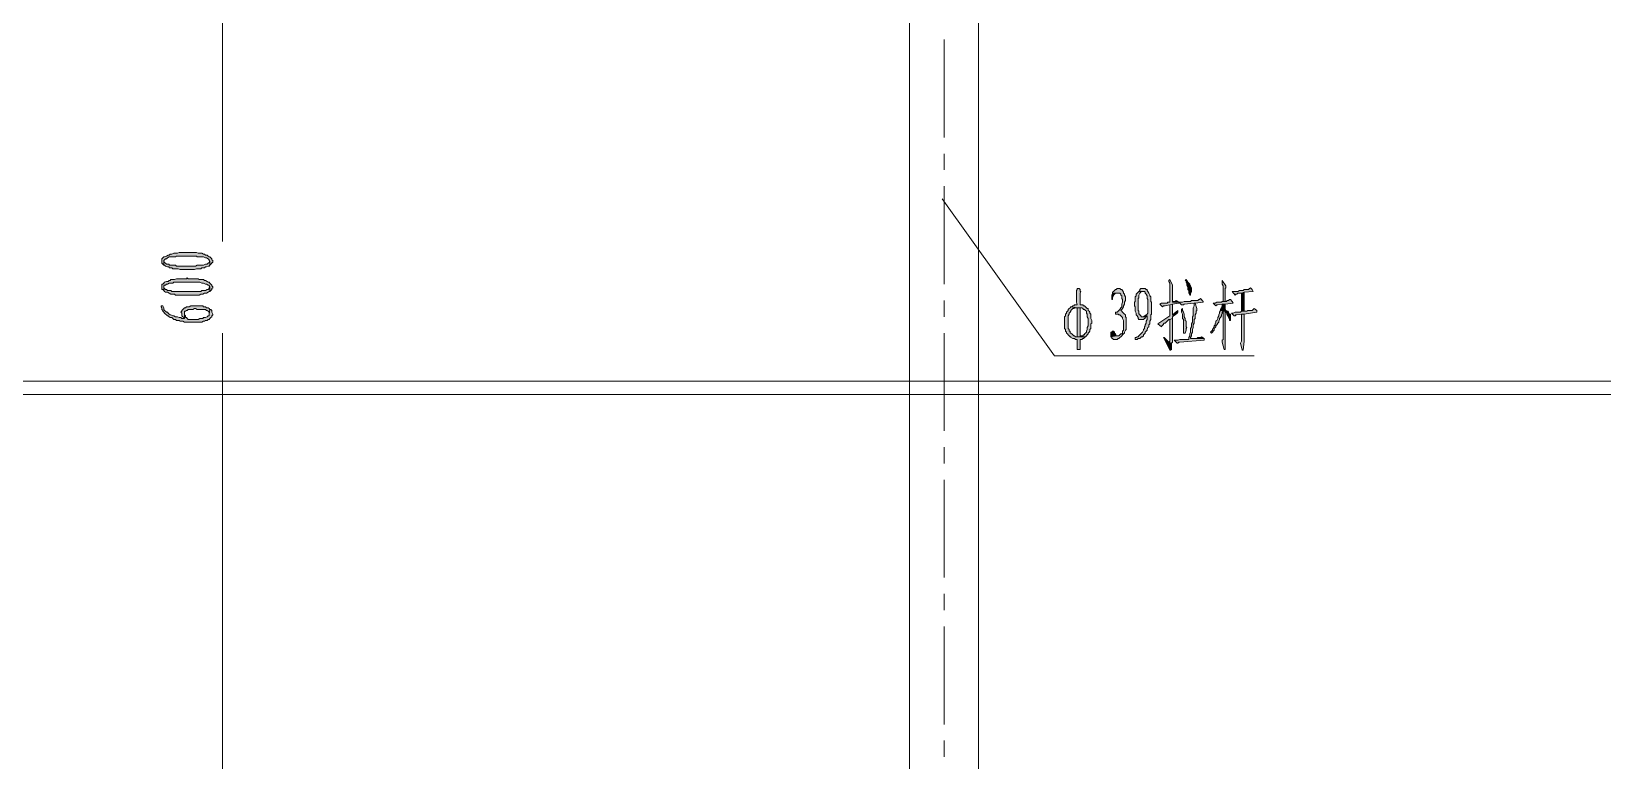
# Model space of a CAD drawing. Header units: millimetres. Extents: x 24 to 410, y 10 to 282.
# Drawn here: x 89.2 to 162.6, y 101.3 to 135.4 of the extents above; entities that cross this region are included whole.
import ezdxf

# ---------------------------------------------------------------- set-up
doc = ezdxf.new("R2010")
doc.units = ezdxf.units.MM

msp = doc.modelspace()

# ---------------------------------------------------------------- hatches: boundary and pattern name
h = msp.add_hatch(color=7)
h.dxf.hatch_style = 2
h.paths.add_polyline_path([(95.334667, 124.671667), (95.334667, 124.544667), (95.377, 124.502333), (95.419333, 124.46), (95.419333, 124.671667), (95.461667, 124.714), (95.504, 124.756333), (95.546333, 124.756333), (95.588667, 124.798667), (95.673333, 124.841), (95.969667, 124.841), (96.012, 124.883333), (96.52, 124.883333), (96.943333, 124.883333), (96.985667, 124.841), (97.282, 124.841), (97.366667, 124.798667), (97.409, 124.798667), (97.493667, 124.756333), (97.536, 124.714), (97.536, 124.671667), (97.578333, 124.629333), (97.578333, 124.46), (97.620667, 124.502333), (97.663, 124.544667), (97.663, 124.587), (97.705333, 124.587), (97.705333, 124.671667), (97.663, 124.714), (97.663, 124.756333), (97.620667, 124.798667), (97.578333, 124.841), (97.536, 124.841), (97.493667, 124.883333), (97.451333, 124.925667), (97.366667, 124.925667), (97.324333, 124.968), (97.282, 124.968), (97.197333, 125.010333), (97.028, 125.010333), (96.943333, 125.052667), (96.139, 125.052667), (96.054333, 125.010333), (95.885, 125.010333), (95.800333, 124.968), (95.715667, 124.968), (95.673333, 124.925667), (95.631, 124.925667), (95.546333, 124.883333), (95.461667, 124.841), (95.419333, 124.841), (95.377, 124.798667), (95.334667, 124.756333)])
h = msp.add_hatch(color=7)
h.dxf.hatch_style = 2
h.paths.add_polyline_path([(95.419333, 124.46), (95.461667, 124.46), (95.504, 124.417667), (95.588667, 124.375333), (95.673333, 124.375333), (95.673333, 124.333), (95.800333, 124.333), (95.842667, 124.290667), (96.096667, 124.290667), (96.181333, 124.248333), (96.858667, 124.248333), (96.943333, 124.290667), (97.070333, 124.290667), (97.155, 124.290667), (97.197333, 124.333), (97.324333, 124.333), (97.366667, 124.375333), (97.409, 124.375333), (97.493667, 124.417667), (97.536, 124.417667), (97.578333, 124.46), (97.578333, 124.629333), (97.536, 124.587), (97.493667, 124.544667), (97.451333, 124.502333), (97.366667, 124.502333), (97.282, 124.46), (96.985667, 124.46), (96.901, 124.417667), (96.012, 124.417667), (95.969667, 124.46), (95.673333, 124.46), (95.673333, 124.502333), (95.546333, 124.502333), (95.504, 124.544667), (95.461667, 124.587), (95.419333, 124.629333)])
h = msp.add_hatch(color=7)
h.dxf.hatch_style = 2
h.paths.add_polyline_path([(95.334667, 123.444), (95.334667, 123.317), (95.377, 123.317), (95.419333, 123.274667), (95.419333, 123.486333), (95.461667, 123.528667), (95.504, 123.528667), (95.546333, 123.571), (95.588667, 123.571), (95.673333, 123.613333), (95.842667, 123.613333), (95.885, 123.655667), (96.52, 123.655667), (97.112667, 123.655667), (97.197333, 123.613333), (97.282, 123.613333), (97.366667, 123.571), (97.409, 123.571), (97.493667, 123.528667), (97.536, 123.528667), (97.536, 123.486333), (97.578333, 123.444), (97.578333, 123.232333), (97.620667, 123.274667), (97.663, 123.317), (97.663, 123.359333), (97.705333, 123.401667), (97.705333, 123.444), (97.663, 123.486333), (97.663, 123.528667), (97.620667, 123.571), (97.578333, 123.613333), (97.536, 123.655667), (97.493667, 123.655667), (97.451333, 123.698), (97.366667, 123.740333), (97.324333, 123.740333), (97.282, 123.782667), (97.070333, 123.782667), (97.028, 123.825), (96.562333, 123.825), (96.52, 123.867333), (96.477667, 123.825), (96.012, 123.825), (95.927333, 123.782667), (95.758, 123.782667), (95.715667, 123.740333), (95.673333, 123.740333), (95.631, 123.698), (95.546333, 123.698), (95.461667, 123.655667), (95.419333, 123.613333), (95.377, 123.571), (95.334667, 123.571), (95.334667, 123.528667)])
h = msp.add_hatch(color=7)
h.dxf.hatch_style = 2
h.paths.add_polyline_path([(95.419333, 123.274667), (95.461667, 123.232333), (95.504, 123.19), (95.588667, 123.19), (95.673333, 123.147667), (95.758, 123.105333), (95.927333, 123.105333), (95.969667, 123.063), (97.070333, 123.063), (97.155, 123.105333), (97.239667, 123.105333), (97.324333, 123.147667), (97.409, 123.147667), (97.493667, 123.19), (97.536, 123.232333), (97.578333, 123.232333), (97.578333, 123.444), (97.536, 123.401667), (97.536, 123.359333), (97.493667, 123.317), (97.451333, 123.317), (97.366667, 123.274667), (97.197333, 123.274667), (97.155, 123.232333), (95.800333, 123.232333), (95.758, 123.274667), (95.588667, 123.274667), (95.546333, 123.317), (95.504, 123.317), (95.461667, 123.359333), (95.419333, 123.401667), (95.419333, 123.444)])
h = msp.add_hatch(color=7)
h.dxf.hatch_style = 2
h.paths.add_polyline_path([(138.133667, 123.359333), (138.091333, 123.359333), (138.091333, 123.317), (138.049, 123.274667), (138.049, 122.724333), (138.091333, 122.597333), (137.964333, 122.597333), (137.922, 122.555), (137.879667, 122.555), (137.837333, 122.512667), (137.795, 122.512667), (138.091333, 122.470333), (138.303, 122.470333), (138.345333, 122.428), (138.387667, 122.385667), (138.43, 122.385667), (138.472333, 122.343333), (138.514667, 122.301), (138.514667, 122.216333), (138.557, 122.174), (138.557, 122.047), (138.599333, 121.962333), (138.599333, 121.623667), (138.557, 121.539), (138.557, 121.454333), (138.514667, 121.369667), (138.514667, 121.327333), (138.472333, 121.285), (138.43, 121.242667), (138.43, 121.200333), (138.387667, 121.200333), (138.345333, 121.158), (138.260667, 121.158), (138.218333, 121.115667), (138.091333, 121.115667), (138.472333, 121.115667), (138.514667, 121.158), (138.557, 121.200333), (138.599333, 121.242667), (138.599333, 121.285), (138.641667, 121.327333), (138.684, 121.369667), (138.684, 121.454333), (138.726333, 121.496667), (138.726333, 121.708333), (138.768667, 121.750667), (138.768667, 121.877667), (138.726333, 121.962333), (138.726333, 122.174), (138.684, 122.216333), (138.684, 122.258667), (138.641667, 122.301), (138.599333, 122.343333), (138.599333, 122.428), (138.557, 122.428), (138.514667, 122.470333), (138.472333, 122.512667), (138.43, 122.555), (138.387667, 122.555), (138.345333, 122.597333), (138.218333, 122.597333), (138.218333, 122.682), (138.218333, 123.147667), (138.260667, 123.232333), (138.218333, 123.232333), (138.218333, 123.317), (138.176, 123.359333)])
h = msp.add_hatch(color=7)
h.dxf.hatch_style = 2
h.paths.add_polyline_path([(139.996333, 123.359333), (139.954, 123.359333), (139.911667, 123.317), (139.869333, 123.317), (139.827, 123.274667), (139.784667, 123.232333), (139.742333, 123.19), (139.742333, 123.147667), (139.996333, 123.147667), (140.081, 123.147667), (140.123333, 123.105333), (140.123333, 123.063), (140.165667, 123.020667), (140.165667, 122.893667), (140.208, 122.851333), (140.208, 122.724333), (140.165667, 122.639667), (140.165667, 122.512667), (140.123333, 122.470333), (140.081, 122.385667), (140.038667, 122.343333), (139.996333, 122.301), (139.954, 122.258667), (139.869333, 122.258667), (139.869333, 122.174), (139.996333, 122.174), (140.038667, 122.131667), (140.081, 122.131667), (140.123333, 122.089333), (140.165667, 122.047), (140.208, 122.004667), (140.208, 121.962333), (140.250333, 121.877667), (140.250333, 121.412), (140.208, 121.369667), (140.208, 121.285), (140.165667, 121.242667), (140.123333, 121.242667), (140.081, 121.200333), (140.038667, 121.158), (139.911667, 121.158), (139.657667, 121.115667), (139.7, 121.073333), (139.7, 121.031), (139.742333, 121.031), (139.784667, 120.988667), (139.954, 120.988667), (139.996333, 121.031), (140.038667, 121.031), (140.081, 121.073333), (140.123333, 121.115667), (140.165667, 121.158), (140.208, 121.200333), (140.250333, 121.242667), (140.292667, 121.285), (140.292667, 121.327333), (140.335, 121.412), (140.377333, 121.454333), (140.377333, 122.004667), (140.335, 122.047), (140.335, 122.131667), (140.292667, 122.174), (140.250333, 122.216333), (140.208, 122.258667), (140.165667, 122.301), (140.123333, 122.343333), (140.165667, 122.385667), (140.208, 122.428), (140.250333, 122.512667), (140.250333, 122.555), (140.292667, 122.639667), (140.292667, 122.724333), (140.335, 122.809), (140.335, 122.978333), (140.292667, 123.063), (140.292667, 123.105333), (140.250333, 123.147667), (140.250333, 123.19), (140.208, 123.274667), (140.165667, 123.317), (140.123333, 123.317), (140.081, 123.359333)])
h = msp.add_hatch(color=7)
h.dxf.hatch_style = 2
h.paths.add_polyline_path([(141.181667, 123.359333), (141.054667, 123.359333), (141.012333, 123.317), (141.012333, 123.274667), (140.97, 123.232333), (141.224, 123.232333), (141.266333, 123.19), (141.266333, 123.147667), (141.308667, 123.105333), (141.351, 123.020667), (141.351, 122.893667), (141.393333, 122.851333), (141.393333, 122.301), (141.393333, 122.216333), (141.351, 122.174), (141.308667, 122.131667), (141.266333, 122.089333), (141.351, 122.089333), (141.351, 122.047), (141.351, 121.92), (141.308667, 121.835333), (141.308667, 121.750667), (141.266333, 121.666), (141.266333, 121.623667), (141.224, 121.581333), (141.224, 121.496667), (141.181667, 121.454333), (141.181667, 121.412), (141.139333, 121.327333), (141.097, 121.285), (141.054667, 121.242667), (141.012333, 121.200333), (140.97, 121.158), (140.927667, 121.115667), (140.885333, 121.115667), (140.843, 121.073333), (140.800667, 121.073333), (140.800667, 120.988667), (140.885333, 120.988667), (140.927667, 121.031), (141.012333, 121.031), (141.054667, 121.073333), (141.097, 121.115667), (141.139333, 121.115667), (141.181667, 121.158), (141.181667, 121.200333), (141.224, 121.242667), (141.266333, 121.285), (141.266333, 121.327333), (141.308667, 121.369667), (141.351, 121.412), (141.351, 121.454333), (141.393333, 121.539), (141.435667, 121.581333), (141.435667, 121.666), (141.478, 121.708333), (141.478, 121.835333), (141.520333, 121.92), (141.520333, 122.131667), (141.562667, 122.174), (141.562667, 122.724333), (141.520333, 122.766667), (141.520333, 122.978333), (141.478, 123.020667), (141.478, 123.063), (141.435667, 123.147667), (141.393333, 123.232333), (141.351, 123.274667), (141.351, 123.317), (141.308667, 123.317), (141.266333, 123.359333)])
h = msp.add_hatch(color=7)
h.dxf.hatch_style = 2
h.paths.add_polyline_path([(142.409333, 123.782667), (142.367, 123.740333), (142.367, 123.698), (142.409333, 123.613333), (142.409333, 122.724333), (142.324667, 122.724333), (142.282333, 122.682), (142.028333, 122.682), (141.943667, 122.639667), (142.070667, 122.512667), (142.113, 122.555), (142.197667, 122.555), (142.409333, 122.597333), (142.536333, 122.639667), (142.832667, 122.682), (142.832667, 122.724333), (142.536333, 122.724333), (142.536333, 122.809), (142.536333, 123.528667)])
h = msp.add_hatch(color=7)
h.dxf.hatch_style = 2
h.paths.add_polyline_path([(143.171333, 123.782667), (143.129, 123.740333), (143.171333, 123.740333), (143.171333, 123.655667), (143.213667, 123.613333), (143.213667, 123.528667), (143.256, 123.444), (143.256, 123.317), (143.298333, 123.274667), (143.298333, 123.147667), (143.340667, 123.063), (143.383, 123.063), (143.383, 123.147667), (143.425333, 123.232333), (143.425333, 123.401667), (143.383, 123.486333), (143.340667, 123.528667), (143.340667, 123.571), (143.298333, 123.613333), (143.256, 123.655667), (143.213667, 123.740333)])
h = msp.add_hatch(color=7)
h.dxf.hatch_style = 2
h.paths.add_polyline_path([(144.864667, 123.740333), (144.864667, 123.571), (144.907, 123.486333), (144.907, 122.766667), (144.991667, 122.766667), (144.991667, 123.020667), (144.991667, 123.063), (144.991667, 123.359333), (145.034, 123.401667), (145.034, 123.486333)])
h = msp.add_hatch(color=7)
h.dxf.hatch_style = 2
h.paths.add_polyline_path([(146.177, 123.401667), (146.134667, 123.359333), (146.092333, 123.317), (145.880667, 123.317), (145.838333, 123.274667), (145.669, 123.274667), (145.584333, 123.232333), (145.330333, 123.232333), (145.457333, 123.063), (145.499667, 123.105333), (145.542, 123.105333), (145.584333, 123.147667), (145.753667, 123.147667), (145.880667, 123.19), (146.304, 123.232333), (146.261667, 123.317)])
h = msp.add_hatch(color=7)
h.dxf.hatch_style = 2
h.paths.add_polyline_path([(139.742333, 123.147667), (139.742333, 123.105333), (139.7, 123.063), (139.7, 122.851333), (139.742333, 122.851333), (139.742333, 122.936), (139.784667, 123.020667), (139.784667, 123.063), (139.827, 123.105333), (139.869333, 123.147667), (139.996333, 123.147667)])
h = msp.add_hatch(color=7)
h.dxf.hatch_style = 2
h.paths.add_polyline_path([(140.97, 123.232333), (140.927667, 123.19), (140.885333, 123.147667), (140.843, 123.105333), (140.843, 123.020667), (140.800667, 122.978333), (140.800667, 122.766667), (140.758333, 122.724333), (140.758333, 122.555), (140.800667, 122.512667), (140.800667, 122.301), (140.843, 122.216333), (140.843, 122.131667), (140.885333, 122.089333), (140.927667, 122.004667), (140.927667, 121.962333), (140.97, 121.92), (141.097, 121.92), (141.139333, 121.92), (141.181667, 121.92), (141.224, 121.962333), (141.266333, 121.962333), (141.266333, 122.004667), (141.308667, 122.047), (141.097, 122.047), (141.054667, 122.089333), (141.012333, 122.131667), (141.012333, 122.174), (140.97, 122.174), (140.97, 122.301), (140.927667, 122.343333), (140.927667, 122.893667), (140.97, 122.936), (140.97, 123.063), (141.012333, 123.147667), (141.054667, 123.19), (141.054667, 123.232333), (141.097, 123.232333), (141.139333, 123.232333)])
h = msp.add_hatch(color=7)
h.dxf.hatch_style = 2
h.paths.add_polyline_path([(142.536333, 122.639667), (142.409333, 122.597333), (142.409333, 122.089333), (141.859, 121.708333), (142.028333, 121.581333), (142.028333, 121.623667), (142.070667, 121.623667), (142.070667, 121.666), (142.113, 121.666), (142.113, 121.708333), (142.155333, 121.750667), (142.197667, 121.750667), (142.24, 121.793), (142.282333, 121.835333), (142.324667, 121.877667), (142.367, 121.92), (142.409333, 121.92), (142.536333, 121.962333), (142.536333, 122.047), (142.578667, 122.089333), (142.536333, 122.131667), (142.536333, 122.343333), (142.536333, 122.428)])
h = msp.add_hatch(color=7)
h.dxf.hatch_style = 2
h.paths.add_polyline_path([(142.705667, 122.809), (142.663333, 122.766667), (142.536333, 122.766667), (142.536333, 122.724333), (142.832667, 122.724333)])
h = msp.add_hatch(color=7)
h.dxf.hatch_style = 2
h.paths.add_polyline_path([(143.594667, 122.682), (143.552333, 122.682), (143.552333, 122.639667), (143.552333, 122.555), (143.51, 122.470333), (143.51, 122.089333), (143.467667, 122.047), (143.467667, 121.793), (143.425333, 121.708333), (143.425333, 121.581333), (143.383, 121.496667), (143.383, 121.327333), (143.340667, 121.242667), (143.340667, 121.158), (143.298333, 121.073333), (143.298333, 120.988667), (143.256, 120.988667), (142.875, 120.988667), (142.790333, 120.946333), (142.621, 120.946333), (142.748, 120.819333), (142.790333, 120.819333), (142.832667, 120.861667), (142.875, 120.861667), (144.018, 120.946333), (144.018, 121.031), (143.383, 121.031), (143.383, 121.073333), (143.425333, 121.158), (143.425333, 121.242667), (143.467667, 121.327333), (143.467667, 121.454333), (143.51, 121.539), (143.51, 121.666), (143.552333, 121.750667), (143.552333, 121.92), (143.594667, 121.962333), (143.594667, 122.131667), (143.637, 122.216333), (143.637, 122.301), (143.679333, 122.343333), (143.679333, 122.428)])
h = msp.add_hatch(color=7)
h.dxf.hatch_style = 2
h.paths.add_polyline_path([(143.848667, 122.893667), (143.806333, 122.851333), (143.764, 122.851333), (143.721667, 122.809), (143.425333, 122.809), (143.383, 122.766667), (143.086667, 122.766667), (143.002, 122.724333), (142.832667, 122.724333), (142.959667, 122.597333), (143.044333, 122.597333), (143.086667, 122.639667), (143.552333, 122.682), (143.594667, 122.682), (143.975667, 122.724333), (143.975667, 122.766667)])
h = msp.add_hatch(color=7)
h.dxf.hatch_style = 2
h.paths.add_polyline_path([(145.245667, 122.851333), (145.203333, 122.851333), (145.161, 122.809), (145.076333, 122.809), (145.076333, 122.766667), (144.864667, 122.766667), (144.822333, 122.724333), (144.610667, 122.724333), (144.526, 122.682), (144.441333, 122.682), (144.568333, 122.555), (144.610667, 122.597333), (144.653, 122.597333), (144.864667, 122.639667), (144.991667, 122.639667), (145.372667, 122.682), (145.330333, 122.766667)])
h = msp.add_hatch(color=7)
h.dxf.hatch_style = 2
h.paths.add_polyline_path([(144.991667, 122.639667), (144.864667, 122.639667), (144.864667, 122.597333), (144.864667, 122.555), (144.822333, 122.470333), (144.78, 122.385667), (144.78, 122.343333), (144.991667, 122.301), (145.034, 122.258667), (145.076333, 122.216333), (145.076333, 122.174), (145.118667, 122.089333), (145.161, 122.047), (145.161, 122.004667), (145.203333, 121.92), (145.203333, 121.877667), (145.245667, 121.877667), (145.245667, 122.174), (145.203333, 122.174), (145.161, 122.258667), (145.118667, 122.301), (145.034, 122.343333), (144.991667, 122.385667)])
h = msp.add_hatch(color=7)
h.dxf.hatch_style = 2
h.paths.add_polyline_path([(145.880667, 123.19), (145.753667, 123.147667), (145.753667, 122.301), (145.880667, 122.301)])
h = msp.add_hatch(color=7)
h.dxf.hatch_style = 2
h.paths.add_polyline_path([(95.292333, 122.555), (95.292333, 122.512667), (95.334667, 122.470333), (95.334667, 122.385667), (95.377, 122.343333), (95.377, 122.301), (95.419333, 122.258667), (95.461667, 122.216333), (95.504, 122.174), (95.546333, 122.131667), (95.588667, 122.089333), (95.631, 122.089333), (95.673333, 122.047), (95.715667, 122.004667), (95.800333, 122.004667), (95.842667, 121.962333), (95.885, 121.92), (95.969667, 121.92), (96.012, 121.877667), (96.139, 121.877667), (96.181333, 121.835333), (96.308333, 121.835333), (96.393, 121.793), (96.435333, 121.793), (97.197333, 121.793), (97.282, 121.835333), (97.324333, 121.835333), (97.366667, 121.877667), (97.451333, 121.877667), (97.493667, 121.92), (97.536, 121.92), (97.578333, 121.962333), (97.620667, 122.004667), (97.663, 122.047), (97.663, 122.089333), (97.705333, 122.131667), (97.705333, 122.174), (97.663, 122.258667), (97.663, 122.343333), (97.620667, 122.385667), (97.578333, 122.385667), (97.536, 122.174), (97.536, 122.089333), (97.493667, 122.089333), (97.451333, 122.047), (97.366667, 122.004667), (97.282, 122.004667), (97.239667, 121.962333), (97.112667, 121.962333), (97.028, 121.92), (96.562333, 121.92), (96.52, 121.962333), (96.477667, 122.004667), (96.435333, 122.004667), (96.435333, 122.047), (96.435333, 122.089333), (96.393, 122.131667), (96.393, 122.258667), (96.393, 121.962333), (96.266, 121.962333), (96.223667, 122.004667), (96.139, 122.004667), (96.054333, 122.047), (95.969667, 122.047), (95.885, 122.089333), (95.842667, 122.089333), (95.758, 122.131667), (95.715667, 122.131667), (95.673333, 122.174), (95.631, 122.216333), (95.588667, 122.258667), (95.546333, 122.258667), (95.504, 122.301), (95.461667, 122.343333), (95.419333, 122.385667), (95.419333, 122.470333), (95.377, 122.555)])
h = msp.add_hatch(color=7)
h.dxf.hatch_style = 2
h.paths.add_polyline_path([(96.223667, 122.258667), (96.266, 122.216333), (96.266, 122.089333), (96.308333, 122.047), (96.350667, 122.004667), (96.393, 121.962333), (96.393, 122.301), (96.435333, 122.301), (96.477667, 122.343333), (96.52, 122.343333), (96.562333, 122.385667), (96.774, 122.385667), (96.858667, 122.428), (96.901, 122.428), (96.985667, 122.385667), (97.324333, 122.385667), (97.366667, 122.385667), (97.409, 122.343333), (97.451333, 122.343333), (97.493667, 122.301), (97.536, 122.258667), (97.536, 122.174), (97.578333, 122.385667), (97.536, 122.428), (97.493667, 122.470333), (97.409, 122.470333), (97.366667, 122.512667), (97.282, 122.512667), (97.239667, 122.555), (96.689333, 122.555), (96.604667, 122.512667), (96.477667, 122.512667), (96.435333, 122.470333), (96.393, 122.470333), (96.350667, 122.428), (96.308333, 122.385667), (96.266, 122.343333), (96.266, 122.301)])
h = msp.add_hatch(color=7)
h.dxf.hatch_style = 2
h.paths.add_polyline_path([(137.795, 122.512667), (137.752667, 122.470333), (137.710333, 122.428), (137.668, 122.385667), (137.668, 122.343333), (137.625667, 122.301), (137.583333, 122.258667), (137.583333, 122.216333), (137.541, 122.174), (137.541, 122.089333), (137.498667, 122.047), (137.498667, 121.496667), (137.541, 121.454333), (137.541, 121.369667), (137.583333, 121.327333), (137.583333, 121.285), (137.625667, 121.242667), (137.668, 121.200333), (137.710333, 121.158), (137.752667, 121.115667), (137.795, 121.115667), (137.795, 121.073333), (137.879667, 121.031), (137.964333, 121.031), (138.006667, 120.988667), (138.091333, 120.988667), (138.091333, 120.523), (138.218333, 120.523), (138.218333, 120.988667), (138.303, 120.988667), (138.345333, 121.031), (138.387667, 121.031), (138.43, 121.073333), (138.472333, 121.115667), (138.006667, 121.115667), (137.964333, 121.158), (137.922, 121.158), (137.879667, 121.200333), (137.837333, 121.242667), (137.795, 121.285), (137.752667, 121.285), (137.752667, 121.369667), (137.710333, 121.369667), (137.710333, 121.454333), (137.668, 121.496667), (137.668, 122.089333), (137.710333, 122.174), (137.710333, 122.216333), (137.752667, 122.258667), (137.795, 122.301), (137.795, 122.343333), (137.837333, 122.385667), (137.879667, 122.428), (137.922, 122.428), (137.964333, 122.470333), (138.091333, 122.470333)])
h = msp.add_hatch(color=7)
h.dxf.hatch_style = 2
h.paths.add_polyline_path([(138.091333, 122.470333), (138.091333, 121.115667), (138.218333, 121.115667), (138.218333, 121.369667), (138.218333, 121.454333), (138.218333, 122.470333)])
h = msp.add_hatch(color=7)
h.dxf.hatch_style = 2
h.paths.add_polyline_path([(141.266333, 122.089333), (141.224, 122.089333), (141.181667, 122.047), (141.139333, 122.047), (141.308667, 122.047), (141.351, 122.089333)])
h = msp.add_hatch(color=7)
h.dxf.hatch_style = 2
h.paths.add_polyline_path([(142.536333, 121.962333), (142.409333, 121.92), (142.409333, 120.904), (142.367, 120.861667), (142.494, 120.819333), (142.536333, 120.861667)])
h = msp.add_hatch(color=7)
h.dxf.hatch_style = 2
h.paths.add_polyline_path([(142.790333, 122.343333), (142.536333, 122.131667), (142.578667, 122.089333), (142.663333, 122.131667), (142.748, 122.216333), (142.790333, 122.258667)])
h = msp.add_hatch(color=7)
h.dxf.hatch_style = 2
h.paths.add_polyline_path([(143.002, 122.428), (142.959667, 122.385667), (142.959667, 122.258667), (143.002, 122.174), (143.002, 121.962333), (143.044333, 121.92), (143.044333, 121.285), (143.129, 121.285), (143.171333, 121.412), (143.171333, 121.496667), (143.213667, 121.539), (143.171333, 121.581333), (143.171333, 121.835333), (143.129, 121.877667), (143.129, 121.962333), (143.086667, 122.047), (143.086667, 122.174), (143.044333, 122.258667), (143.002, 122.343333)])
h = msp.add_hatch(color=7)
h.dxf.hatch_style = 2
h.paths.add_polyline_path([(144.78, 122.343333), (144.737667, 122.258667), (144.737667, 122.216333), (144.695333, 122.131667), (144.695333, 122.089333), (144.653, 122.004667), (144.653, 121.962333), (144.610667, 121.877667), (144.568333, 121.835333), (144.568333, 121.793), (144.526, 121.708333), (144.526, 121.666), (144.483667, 121.623667), (144.483667, 121.581333), (144.441333, 121.496667), (144.399, 121.454333), (144.399, 121.412), (144.356667, 121.369667), (144.314333, 121.327333), (144.356667, 121.285), (144.399, 121.327333), (144.441333, 121.369667), (144.483667, 121.412), (144.483667, 121.454333), (144.526, 121.539), (144.568333, 121.581333), (144.568333, 121.623667), (144.610667, 121.666), (144.653, 121.750667), (144.695333, 121.793), (144.695333, 121.835333), (144.737667, 121.92), (144.737667, 121.962333), (144.78, 122.004667), (144.822333, 122.089333), (144.822333, 122.131667), (144.864667, 122.216333), (144.864667, 122.258667), (144.907, 122.301), (144.991667, 122.301)])
h = msp.add_hatch(color=7)
h.dxf.hatch_style = 2
h.paths.add_polyline_path([(144.991667, 122.301), (144.907, 122.301), (144.907, 122.216333), (144.907, 120.988667), (144.864667, 120.946333), (144.864667, 120.861667), (144.949333, 120.523), (144.991667, 120.523), (144.991667, 120.946333)])
h = msp.add_hatch(color=7)
h.dxf.hatch_style = 2
h.paths.add_polyline_path([(146.346333, 122.428), (146.304, 122.385667), (146.261667, 122.343333), (146.05, 122.343333), (146.007667, 122.301), (145.753667, 122.301), (145.711333, 122.258667), (145.457333, 122.258667), (145.372667, 122.216333), (145.288, 122.216333), (145.415, 122.089333), (145.457333, 122.089333), (145.499667, 122.131667), (145.542, 122.131667), (145.753667, 122.174), (145.880667, 122.174), (146.473333, 122.258667), (146.473333, 122.343333)])
h = msp.add_hatch(color=7)
h.dxf.hatch_style = 2
h.paths.add_polyline_path([(145.880667, 122.174), (145.753667, 122.174), (145.753667, 122.131667), (145.753667, 120.988667), (145.753667, 120.904), (145.711333, 120.819333), (145.796, 120.480667), (145.838333, 120.480667), (145.880667, 120.904)])
h = msp.add_hatch(color=7)
h.dxf.hatch_style = 2
h.paths.add_polyline_path([(139.742333, 121.369667), (139.7, 121.327333), (139.657667, 121.327333), (139.657667, 121.285), (139.657667, 121.115667), (139.911667, 121.158), (139.869333, 121.242667), (139.827, 121.285), (139.827, 121.327333), (139.784667, 121.369667)])
h = msp.add_hatch(color=7)
h.dxf.hatch_style = 2
h.paths.add_polyline_path([(143.891, 121.115667), (143.848667, 121.073333), (143.721667, 121.073333), (143.679333, 121.031), (143.383, 121.031), (144.018, 121.031)])
h = msp.add_hatch(color=7)
h.dxf.hatch_style = 2
h.paths.add_polyline_path([(142.155333, 121.073333), (142.113, 121.073333), (142.409333, 120.480667), (142.451667, 120.480667), (142.494, 120.523), (142.494, 120.819333), (142.367, 120.861667)])

# ---------------------------------------------------------------- linework, layer by layer
at = {"color": 7, "lineweight": 0}
for points in [[(130.259667, 179.535667), (133.477, 179.535667), (133.477, 57.912)], [(130.259667, 179.535667), (130.259667, 57.912)], [(98.171, 141.224), (98.171, 125.560667)], [(131.868333, 135.001), (131.868333, 130.429)], [(131.868333, 129.667), (131.868333, 128.905)], [(131.868333, 128.143), (131.868333, 123.571)], [(131.783667, 127.550333), (137.033, 120.226667), (146.346333, 120.226667)], [(131.868333, 122.809), (131.868333, 122.047)], [(98.171, 96.223667), (98.171, 121.285)], [(131.868333, 121.285), (131.868333, 116.713)], [(68.453, 119.041333), (199.686333, 119.041333)], [(131.868333, 119.041333), (131.868333, 118.406333)], [(68.453, 118.406333), (199.686333, 118.406333)], [(131.868333, 115.951), (131.868333, 115.189)], [(131.868333, 114.427), (131.868333, 109.855)], [(131.868333, 109.093), (131.868333, 108.331)], [(131.868333, 107.569), (131.868333, 102.997)], [(131.868333, 102.235), (131.868333, 101.473)]]:
    msp.add_lwpolyline(points, dxfattribs=at)
for points in [[(95.334667, 124.671667), (95.334667, 124.544667), (95.377, 124.502333), (95.419333, 124.46), (95.419333, 124.671667), (95.461667, 124.714), (95.504, 124.756333), (95.546333, 124.756333), (95.588667, 124.798667), (95.673333, 124.841), (95.969667, 124.841), (96.012, 124.883333), (96.52, 124.883333), (96.943333, 124.883333), (96.985667, 124.841), (97.282, 124.841), (97.366667, 124.798667), (97.409, 124.798667), (97.493667, 124.756333), (97.536, 124.714), (97.536, 124.671667), (97.578333, 124.629333), (97.578333, 124.46), (97.620667, 124.502333), (97.663, 124.544667), (97.663, 124.587), (97.705333, 124.587), (97.705333, 124.671667), (97.663, 124.714), (97.663, 124.756333), (97.620667, 124.798667), (97.578333, 124.841), (97.536, 124.841), (97.493667, 124.883333), (97.451333, 124.925667), (97.366667, 124.925667), (97.324333, 124.968), (97.282, 124.968), (97.197333, 125.010333), (97.028, 125.010333), (96.943333, 125.052667), (96.139, 125.052667), (96.054333, 125.010333), (95.885, 125.010333), (95.800333, 124.968), (95.715667, 124.968), (95.673333, 124.925667), (95.631, 124.925667), (95.546333, 124.883333), (95.461667, 124.841), (95.419333, 124.841), (95.377, 124.798667), (95.334667, 124.756333)], [(95.419333, 124.46), (95.461667, 124.46), (95.504, 124.417667), (95.588667, 124.375333), (95.673333, 124.375333), (95.673333, 124.333), (95.800333, 124.333), (95.842667, 124.290667), (96.096667, 124.290667), (96.181333, 124.248333), (96.858667, 124.248333), (96.943333, 124.290667), (97.070333, 124.290667), (97.155, 124.290667), (97.197333, 124.333), (97.324333, 124.333), (97.366667, 124.375333), (97.409, 124.375333), (97.493667, 124.417667), (97.536, 124.417667), (97.578333, 124.46), (97.578333, 124.629333), (97.536, 124.587), (97.493667, 124.544667), (97.451333, 124.502333), (97.366667, 124.502333), (97.282, 124.46), (96.985667, 124.46), (96.901, 124.417667), (96.012, 124.417667), (95.969667, 124.46), (95.673333, 124.46), (95.673333, 124.502333), (95.546333, 124.502333), (95.504, 124.544667), (95.461667, 124.587), (95.419333, 124.629333)], [(95.334667, 123.444), (95.334667, 123.317), (95.377, 123.317), (95.419333, 123.274667), (95.419333, 123.486333), (95.461667, 123.528667), (95.504, 123.528667), (95.546333, 123.571), (95.588667, 123.571), (95.673333, 123.613333), (95.842667, 123.613333), (95.885, 123.655667), (96.52, 123.655667), (97.112667, 123.655667), (97.197333, 123.613333), (97.282, 123.613333), (97.366667, 123.571), (97.409, 123.571), (97.493667, 123.528667), (97.536, 123.528667), (97.536, 123.486333), (97.578333, 123.444), (97.578333, 123.232333), (97.620667, 123.274667), (97.663, 123.317), (97.663, 123.359333), (97.705333, 123.401667), (97.705333, 123.444), (97.663, 123.486333), (97.663, 123.528667), (97.620667, 123.571), (97.578333, 123.613333), (97.536, 123.655667), (97.493667, 123.655667), (97.451333, 123.698), (97.366667, 123.740333), (97.324333, 123.740333), (97.282, 123.782667), (97.070333, 123.782667), (97.028, 123.825), (96.562333, 123.825), (96.52, 123.867333), (96.477667, 123.825), (96.012, 123.825), (95.927333, 123.782667), (95.758, 123.782667), (95.715667, 123.740333), (95.673333, 123.740333), (95.631, 123.698), (95.546333, 123.698), (95.461667, 123.655667), (95.419333, 123.613333), (95.377, 123.571), (95.334667, 123.571), (95.334667, 123.528667)], [(95.419333, 123.274667), (95.461667, 123.232333), (95.504, 123.19), (95.588667, 123.19), (95.673333, 123.147667), (95.758, 123.105333), (95.927333, 123.105333), (95.969667, 123.063), (97.070333, 123.063), (97.155, 123.105333), (97.239667, 123.105333), (97.324333, 123.147667), (97.409, 123.147667), (97.493667, 123.19), (97.536, 123.232333), (97.578333, 123.232333), (97.578333, 123.444), (97.536, 123.401667), (97.536, 123.359333), (97.493667, 123.317), (97.451333, 123.317), (97.366667, 123.274667), (97.197333, 123.274667), (97.155, 123.232333), (95.800333, 123.232333), (95.758, 123.274667), (95.588667, 123.274667), (95.546333, 123.317), (95.504, 123.317), (95.461667, 123.359333), (95.419333, 123.401667), (95.419333, 123.444)], [(138.133667, 123.359333), (138.091333, 123.359333), (138.091333, 123.317), (138.049, 123.274667), (138.049, 122.724333), (138.091333, 122.597333), (137.964333, 122.597333), (137.922, 122.555), (137.879667, 122.555), (137.837333, 122.512667), (137.795, 122.512667), (138.091333, 122.470333), (138.303, 122.470333), (138.345333, 122.428), (138.387667, 122.385667), (138.43, 122.385667), (138.472333, 122.343333), (138.514667, 122.301), (138.514667, 122.216333), (138.557, 122.174), (138.557, 122.047), (138.599333, 121.962333), (138.599333, 121.623667), (138.557, 121.539), (138.557, 121.454333), (138.514667, 121.369667), (138.514667, 121.327333), (138.472333, 121.285), (138.43, 121.242667), (138.43, 121.200333), (138.387667, 121.200333), (138.345333, 121.158), (138.260667, 121.158), (138.218333, 121.115667), (138.091333, 121.115667), (138.472333, 121.115667), (138.514667, 121.158), (138.557, 121.200333), (138.599333, 121.242667), (138.599333, 121.285), (138.641667, 121.327333), (138.684, 121.369667), (138.684, 121.454333), (138.726333, 121.496667), (138.726333, 121.708333), (138.768667, 121.750667), (138.768667, 121.877667), (138.726333, 121.962333), (138.726333, 122.174), (138.684, 122.216333), (138.684, 122.258667), (138.641667, 122.301), (138.599333, 122.343333), (138.599333, 122.428), (138.557, 122.428), (138.514667, 122.470333), (138.472333, 122.512667), (138.43, 122.555), (138.387667, 122.555), (138.345333, 122.597333), (138.218333, 122.597333), (138.218333, 122.682), (138.218333, 123.147667), (138.260667, 123.232333), (138.218333, 123.232333), (138.218333, 123.317), (138.176, 123.359333)], [(139.996333, 123.359333), (139.954, 123.359333), (139.911667, 123.317), (139.869333, 123.317), (139.827, 123.274667), (139.784667, 123.232333), (139.742333, 123.19), (139.742333, 123.147667), (139.996333, 123.147667), (140.081, 123.147667), (140.123333, 123.105333), (140.123333, 123.063), (140.165667, 123.020667), (140.165667, 122.893667), (140.208, 122.851333), (140.208, 122.724333), (140.165667, 122.639667), (140.165667, 122.512667), (140.123333, 122.470333), (140.081, 122.385667), (140.038667, 122.343333), (139.996333, 122.301), (139.954, 122.258667), (139.869333, 122.258667), (139.869333, 122.174), (139.996333, 122.174), (140.038667, 122.131667), (140.081, 122.131667), (140.123333, 122.089333), (140.165667, 122.047), (140.208, 122.004667), (140.208, 121.962333), (140.250333, 121.877667), (140.250333, 121.412), (140.208, 121.369667), (140.208, 121.285), (140.165667, 121.242667), (140.123333, 121.242667), (140.081, 121.200333), (140.038667, 121.158), (139.911667, 121.158), (139.657667, 121.115667), (139.7, 121.073333), (139.7, 121.031), (139.742333, 121.031), (139.784667, 120.988667), (139.954, 120.988667), (139.996333, 121.031), (140.038667, 121.031), (140.081, 121.073333), (140.123333, 121.115667), (140.165667, 121.158), (140.208, 121.200333), (140.250333, 121.242667), (140.292667, 121.285), (140.292667, 121.327333), (140.335, 121.412), (140.377333, 121.454333), (140.377333, 122.004667), (140.335, 122.047), (140.335, 122.131667), (140.292667, 122.174), (140.250333, 122.216333), (140.208, 122.258667), (140.165667, 122.301), (140.123333, 122.343333), (140.165667, 122.385667), (140.208, 122.428), (140.250333, 122.512667), (140.250333, 122.555), (140.292667, 122.639667), (140.292667, 122.724333), (140.335, 122.809), (140.335, 122.978333), (140.292667, 123.063), (140.292667, 123.105333), (140.250333, 123.147667), (140.250333, 123.19), (140.208, 123.274667), (140.165667, 123.317), (140.123333, 123.317), (140.081, 123.359333)], [(141.181667, 123.359333), (141.054667, 123.359333), (141.012333, 123.317), (141.012333, 123.274667), (140.97, 123.232333), (141.224, 123.232333), (141.266333, 123.19), (141.266333, 123.147667), (141.308667, 123.105333), (141.351, 123.020667), (141.351, 122.893667), (141.393333, 122.851333), (141.393333, 122.301), (141.393333, 122.216333), (141.351, 122.174), (141.308667, 122.131667), (141.266333, 122.089333), (141.351, 122.089333), (141.351, 122.047), (141.351, 121.92), (141.308667, 121.835333), (141.308667, 121.750667), (141.266333, 121.666), (141.266333, 121.623667), (141.224, 121.581333), (141.224, 121.496667), (141.181667, 121.454333), (141.181667, 121.412), (141.139333, 121.327333), (141.097, 121.285), (141.054667, 121.242667), (141.012333, 121.200333), (140.97, 121.158), (140.927667, 121.115667), (140.885333, 121.115667), (140.843, 121.073333), (140.800667, 121.073333), (140.800667, 120.988667), (140.885333, 120.988667), (140.927667, 121.031), (141.012333, 121.031), (141.054667, 121.073333), (141.097, 121.115667), (141.139333, 121.115667), (141.181667, 121.158), (141.181667, 121.200333), (141.224, 121.242667), (141.266333, 121.285), (141.266333, 121.327333), (141.308667, 121.369667), (141.351, 121.412), (141.351, 121.454333), (141.393333, 121.539), (141.435667, 121.581333), (141.435667, 121.666), (141.478, 121.708333), (141.478, 121.835333), (141.520333, 121.92), (141.520333, 122.131667), (141.562667, 122.174), (141.562667, 122.724333), (141.520333, 122.766667), (141.520333, 122.978333), (141.478, 123.020667), (141.478, 123.063), (141.435667, 123.147667), (141.393333, 123.232333), (141.351, 123.274667), (141.351, 123.317), (141.308667, 123.317), (141.266333, 123.359333)], [(142.409333, 123.782667), (142.367, 123.740333), (142.367, 123.698), (142.409333, 123.613333), (142.409333, 122.724333), (142.324667, 122.724333), (142.282333, 122.682), (142.028333, 122.682), (141.943667, 122.639667), (142.070667, 122.512667), (142.113, 122.555), (142.197667, 122.555), (142.409333, 122.597333), (142.536333, 122.639667), (142.832667, 122.682), (142.832667, 122.724333), (142.536333, 122.724333), (142.536333, 122.809), (142.536333, 123.528667)], [(143.171333, 123.782667), (143.129, 123.740333), (143.171333, 123.740333), (143.171333, 123.655667), (143.213667, 123.613333), (143.213667, 123.528667), (143.256, 123.444), (143.256, 123.317), (143.298333, 123.274667), (143.298333, 123.147667), (143.340667, 123.063), (143.383, 123.063), (143.383, 123.147667), (143.425333, 123.232333), (143.425333, 123.401667), (143.383, 123.486333), (143.340667, 123.528667), (143.340667, 123.571), (143.298333, 123.613333), (143.256, 123.655667), (143.213667, 123.740333)], [(144.864667, 123.740333), (144.864667, 123.571), (144.907, 123.486333), (144.907, 122.766667), (144.991667, 122.766667), (144.991667, 123.020667), (144.991667, 123.063), (144.991667, 123.359333), (145.034, 123.401667), (145.034, 123.486333)], [(146.177, 123.401667), (146.134667, 123.359333), (146.092333, 123.317), (145.880667, 123.317), (145.838333, 123.274667), (145.669, 123.274667), (145.584333, 123.232333), (145.330333, 123.232333), (145.457333, 123.063), (145.499667, 123.105333), (145.542, 123.105333), (145.584333, 123.147667), (145.753667, 123.147667), (145.880667, 123.19), (146.304, 123.232333), (146.261667, 123.317)], [(139.742333, 123.147667), (139.742333, 123.105333), (139.7, 123.063), (139.7, 122.851333), (139.742333, 122.851333), (139.742333, 122.936), (139.784667, 123.020667), (139.784667, 123.063), (139.827, 123.105333), (139.869333, 123.147667), (139.996333, 123.147667)], [(140.97, 123.232333), (140.927667, 123.19), (140.885333, 123.147667), (140.843, 123.105333), (140.843, 123.020667), (140.800667, 122.978333), (140.800667, 122.766667), (140.758333, 122.724333), (140.758333, 122.555), (140.800667, 122.512667), (140.800667, 122.301), (140.843, 122.216333), (140.843, 122.131667), (140.885333, 122.089333), (140.927667, 122.004667), (140.927667, 121.962333), (140.97, 121.92), (141.097, 121.92), (141.139333, 121.92), (141.181667, 121.92), (141.224, 121.962333), (141.266333, 121.962333), (141.266333, 122.004667), (141.308667, 122.047), (141.097, 122.047), (141.054667, 122.089333), (141.012333, 122.131667), (141.012333, 122.174), (140.97, 122.174), (140.97, 122.301), (140.927667, 122.343333), (140.927667, 122.893667), (140.97, 122.936), (140.97, 123.063), (141.012333, 123.147667), (141.054667, 123.19), (141.054667, 123.232333), (141.097, 123.232333), (141.139333, 123.232333)], [(142.536333, 122.639667), (142.409333, 122.597333), (142.409333, 122.089333), (141.859, 121.708333), (142.028333, 121.581333), (142.028333, 121.623667), (142.070667, 121.623667), (142.070667, 121.666), (142.113, 121.666), (142.113, 121.708333), (142.155333, 121.750667), (142.197667, 121.750667), (142.24, 121.793), (142.282333, 121.835333), (142.324667, 121.877667), (142.367, 121.92), (142.409333, 121.92), (142.536333, 121.962333), (142.536333, 122.047), (142.578667, 122.089333), (142.536333, 122.131667), (142.536333, 122.343333), (142.536333, 122.428)], [(142.705667, 122.809), (142.663333, 122.766667), (142.536333, 122.766667), (142.536333, 122.724333), (142.832667, 122.724333)], [(143.594667, 122.682), (143.552333, 122.682), (143.552333, 122.639667), (143.552333, 122.555), (143.51, 122.470333), (143.51, 122.089333), (143.467667, 122.047), (143.467667, 121.793), (143.425333, 121.708333), (143.425333, 121.581333), (143.383, 121.496667), (143.383, 121.327333), (143.340667, 121.242667), (143.340667, 121.158), (143.298333, 121.073333), (143.298333, 120.988667), (143.256, 120.988667), (142.875, 120.988667), (142.790333, 120.946333), (142.621, 120.946333), (142.748, 120.819333), (142.790333, 120.819333), (142.832667, 120.861667), (142.875, 120.861667), (144.018, 120.946333), (144.018, 121.031), (143.383, 121.031), (143.383, 121.073333), (143.425333, 121.158), (143.425333, 121.242667), (143.467667, 121.327333), (143.467667, 121.454333), (143.51, 121.539), (143.51, 121.666), (143.552333, 121.750667), (143.552333, 121.92), (143.594667, 121.962333), (143.594667, 122.131667), (143.637, 122.216333), (143.637, 122.301), (143.679333, 122.343333), (143.679333, 122.428)], [(143.848667, 122.893667), (143.806333, 122.851333), (143.764, 122.851333), (143.721667, 122.809), (143.425333, 122.809), (143.383, 122.766667), (143.086667, 122.766667), (143.002, 122.724333), (142.832667, 122.724333), (142.959667, 122.597333), (143.044333, 122.597333), (143.086667, 122.639667), (143.552333, 122.682), (143.594667, 122.682), (143.975667, 122.724333), (143.975667, 122.766667)], [(145.245667, 122.851333), (145.203333, 122.851333), (145.161, 122.809), (145.076333, 122.809), (145.076333, 122.766667), (144.864667, 122.766667), (144.822333, 122.724333), (144.610667, 122.724333), (144.526, 122.682), (144.441333, 122.682), (144.568333, 122.555), (144.610667, 122.597333), (144.653, 122.597333), (144.864667, 122.639667), (144.991667, 122.639667), (145.372667, 122.682), (145.330333, 122.766667)], [(144.991667, 122.639667), (144.864667, 122.639667), (144.864667, 122.597333), (144.864667, 122.555), (144.822333, 122.470333), (144.78, 122.385667), (144.78, 122.343333), (144.991667, 122.301), (145.034, 122.258667), (145.076333, 122.216333), (145.076333, 122.174), (145.118667, 122.089333), (145.161, 122.047), (145.161, 122.004667), (145.203333, 121.92), (145.203333, 121.877667), (145.245667, 121.877667), (145.245667, 122.174), (145.203333, 122.174), (145.161, 122.258667), (145.118667, 122.301), (145.034, 122.343333), (144.991667, 122.385667)], [(145.880667, 123.19), (145.753667, 123.147667), (145.753667, 122.301), (145.880667, 122.301)], [(95.292333, 122.555), (95.292333, 122.512667), (95.334667, 122.470333), (95.334667, 122.385667), (95.377, 122.343333), (95.377, 122.301), (95.419333, 122.258667), (95.461667, 122.216333), (95.504, 122.174), (95.546333, 122.131667), (95.588667, 122.089333), (95.631, 122.089333), (95.673333, 122.047), (95.715667, 122.004667), (95.800333, 122.004667), (95.842667, 121.962333), (95.885, 121.92), (95.969667, 121.92), (96.012, 121.877667), (96.139, 121.877667), (96.181333, 121.835333), (96.308333, 121.835333), (96.393, 121.793), (96.435333, 121.793), (97.197333, 121.793), (97.282, 121.835333), (97.324333, 121.835333), (97.366667, 121.877667), (97.451333, 121.877667), (97.493667, 121.92), (97.536, 121.92), (97.578333, 121.962333), (97.620667, 122.004667), (97.663, 122.047), (97.663, 122.089333), (97.705333, 122.131667), (97.705333, 122.174), (97.663, 122.258667), (97.663, 122.343333), (97.620667, 122.385667), (97.578333, 122.385667), (97.536, 122.174), (97.536, 122.089333), (97.493667, 122.089333), (97.451333, 122.047), (97.366667, 122.004667), (97.282, 122.004667), (97.239667, 121.962333), (97.112667, 121.962333), (97.028, 121.92), (96.562333, 121.92), (96.52, 121.962333), (96.477667, 122.004667), (96.435333, 122.004667), (96.435333, 122.047), (96.435333, 122.089333), (96.393, 122.131667), (96.393, 122.258667), (96.393, 121.962333), (96.266, 121.962333), (96.223667, 122.004667), (96.139, 122.004667), (96.054333, 122.047), (95.969667, 122.047), (95.885, 122.089333), (95.842667, 122.089333), (95.758, 122.131667), (95.715667, 122.131667), (95.673333, 122.174), (95.631, 122.216333), (95.588667, 122.258667), (95.546333, 122.258667), (95.504, 122.301), (95.461667, 122.343333), (95.419333, 122.385667), (95.419333, 122.470333), (95.377, 122.555)], [(96.223667, 122.258667), (96.266, 122.216333), (96.266, 122.089333), (96.308333, 122.047), (96.350667, 122.004667), (96.393, 121.962333), (96.393, 122.301), (96.435333, 122.301), (96.477667, 122.343333), (96.52, 122.343333), (96.562333, 122.385667), (96.774, 122.385667), (96.858667, 122.428), (96.901, 122.428), (96.985667, 122.385667), (97.324333, 122.385667), (97.366667, 122.385667), (97.409, 122.343333), (97.451333, 122.343333), (97.493667, 122.301), (97.536, 122.258667), (97.536, 122.174), (97.578333, 122.385667), (97.536, 122.428), (97.493667, 122.470333), (97.409, 122.470333), (97.366667, 122.512667), (97.282, 122.512667), (97.239667, 122.555), (96.689333, 122.555), (96.604667, 122.512667), (96.477667, 122.512667), (96.435333, 122.470333), (96.393, 122.470333), (96.350667, 122.428), (96.308333, 122.385667), (96.266, 122.343333), (96.266, 122.301)], [(137.795, 122.512667), (137.752667, 122.470333), (137.710333, 122.428), (137.668, 122.385667), (137.668, 122.343333), (137.625667, 122.301), (137.583333, 122.258667), (137.583333, 122.216333), (137.541, 122.174), (137.541, 122.089333), (137.498667, 122.047), (137.498667, 121.496667), (137.541, 121.454333), (137.541, 121.369667), (137.583333, 121.327333), (137.583333, 121.285), (137.625667, 121.242667), (137.668, 121.200333), (137.710333, 121.158), (137.752667, 121.115667), (137.795, 121.115667), (137.795, 121.073333), (137.879667, 121.031), (137.964333, 121.031), (138.006667, 120.988667), (138.091333, 120.988667), (138.091333, 120.523), (138.218333, 120.523), (138.218333, 120.988667), (138.303, 120.988667), (138.345333, 121.031), (138.387667, 121.031), (138.43, 121.073333), (138.472333, 121.115667), (138.006667, 121.115667), (137.964333, 121.158), (137.922, 121.158), (137.879667, 121.200333), (137.837333, 121.242667), (137.795, 121.285), (137.752667, 121.285), (137.752667, 121.369667), (137.710333, 121.369667), (137.710333, 121.454333), (137.668, 121.496667), (137.668, 122.089333), (137.710333, 122.174), (137.710333, 122.216333), (137.752667, 122.258667), (137.795, 122.301), (137.795, 122.343333), (137.837333, 122.385667), (137.879667, 122.428), (137.922, 122.428), (137.964333, 122.470333), (138.091333, 122.470333)], [(138.091333, 122.470333), (138.091333, 121.115667), (138.218333, 121.115667), (138.218333, 121.369667), (138.218333, 121.454333), (138.218333, 122.470333)], [(141.266333, 122.089333), (141.224, 122.089333), (141.181667, 122.047), (141.139333, 122.047), (141.308667, 122.047), (141.351, 122.089333)], [(142.536333, 121.962333), (142.409333, 121.92), (142.409333, 120.904), (142.367, 120.861667), (142.494, 120.819333), (142.536333, 120.861667)], [(142.790333, 122.343333), (142.536333, 122.131667), (142.578667, 122.089333), (142.663333, 122.131667), (142.748, 122.216333), (142.790333, 122.258667)], [(143.002, 122.428), (142.959667, 122.385667), (142.959667, 122.258667), (143.002, 122.174), (143.002, 121.962333), (143.044333, 121.92), (143.044333, 121.285), (143.129, 121.285), (143.171333, 121.412), (143.171333, 121.496667), (143.213667, 121.539), (143.171333, 121.581333), (143.171333, 121.835333), (143.129, 121.877667), (143.129, 121.962333), (143.086667, 122.047), (143.086667, 122.174), (143.044333, 122.258667), (143.002, 122.343333)], [(144.78, 122.343333), (144.737667, 122.258667), (144.737667, 122.216333), (144.695333, 122.131667), (144.695333, 122.089333), (144.653, 122.004667), (144.653, 121.962333), (144.610667, 121.877667), (144.568333, 121.835333), (144.568333, 121.793), (144.526, 121.708333), (144.526, 121.666), (144.483667, 121.623667), (144.483667, 121.581333), (144.441333, 121.496667), (144.399, 121.454333), (144.399, 121.412), (144.356667, 121.369667), (144.314333, 121.327333), (144.356667, 121.285), (144.399, 121.327333), (144.441333, 121.369667), (144.483667, 121.412), (144.483667, 121.454333), (144.526, 121.539), (144.568333, 121.581333), (144.568333, 121.623667), (144.610667, 121.666), (144.653, 121.750667), (144.695333, 121.793), (144.695333, 121.835333), (144.737667, 121.92), (144.737667, 121.962333), (144.78, 122.004667), (144.822333, 122.089333), (144.822333, 122.131667), (144.864667, 122.216333), (144.864667, 122.258667), (144.907, 122.301), (144.991667, 122.301)], [(144.991667, 122.301), (144.907, 122.301), (144.907, 122.216333), (144.907, 120.988667), (144.864667, 120.946333), (144.864667, 120.861667), (144.949333, 120.523), (144.991667, 120.523), (144.991667, 120.946333)], [(146.346333, 122.428), (146.304, 122.385667), (146.261667, 122.343333), (146.05, 122.343333), (146.007667, 122.301), (145.753667, 122.301), (145.711333, 122.258667), (145.457333, 122.258667), (145.372667, 122.216333), (145.288, 122.216333), (145.415, 122.089333), (145.457333, 122.089333), (145.499667, 122.131667), (145.542, 122.131667), (145.753667, 122.174), (145.880667, 122.174), (146.473333, 122.258667), (146.473333, 122.343333)], [(145.880667, 122.174), (145.753667, 122.174), (145.753667, 122.131667), (145.753667, 120.988667), (145.753667, 120.904), (145.711333, 120.819333), (145.796, 120.480667), (145.838333, 120.480667), (145.880667, 120.904)], [(139.742333, 121.369667), (139.7, 121.327333), (139.657667, 121.327333), (139.657667, 121.285), (139.657667, 121.115667), (139.911667, 121.158), (139.869333, 121.242667), (139.827, 121.285), (139.827, 121.327333), (139.784667, 121.369667)], [(143.891, 121.115667), (143.848667, 121.073333), (143.721667, 121.073333), (143.679333, 121.031), (143.383, 121.031), (144.018, 121.031)], [(142.155333, 121.073333), (142.113, 121.073333), (142.409333, 120.480667), (142.451667, 120.480667), (142.494, 120.523), (142.494, 120.819333), (142.367, 120.861667)]]:
    msp.add_lwpolyline(points, close=True, dxfattribs=at)

doc.saveas('drawing.dxf')
